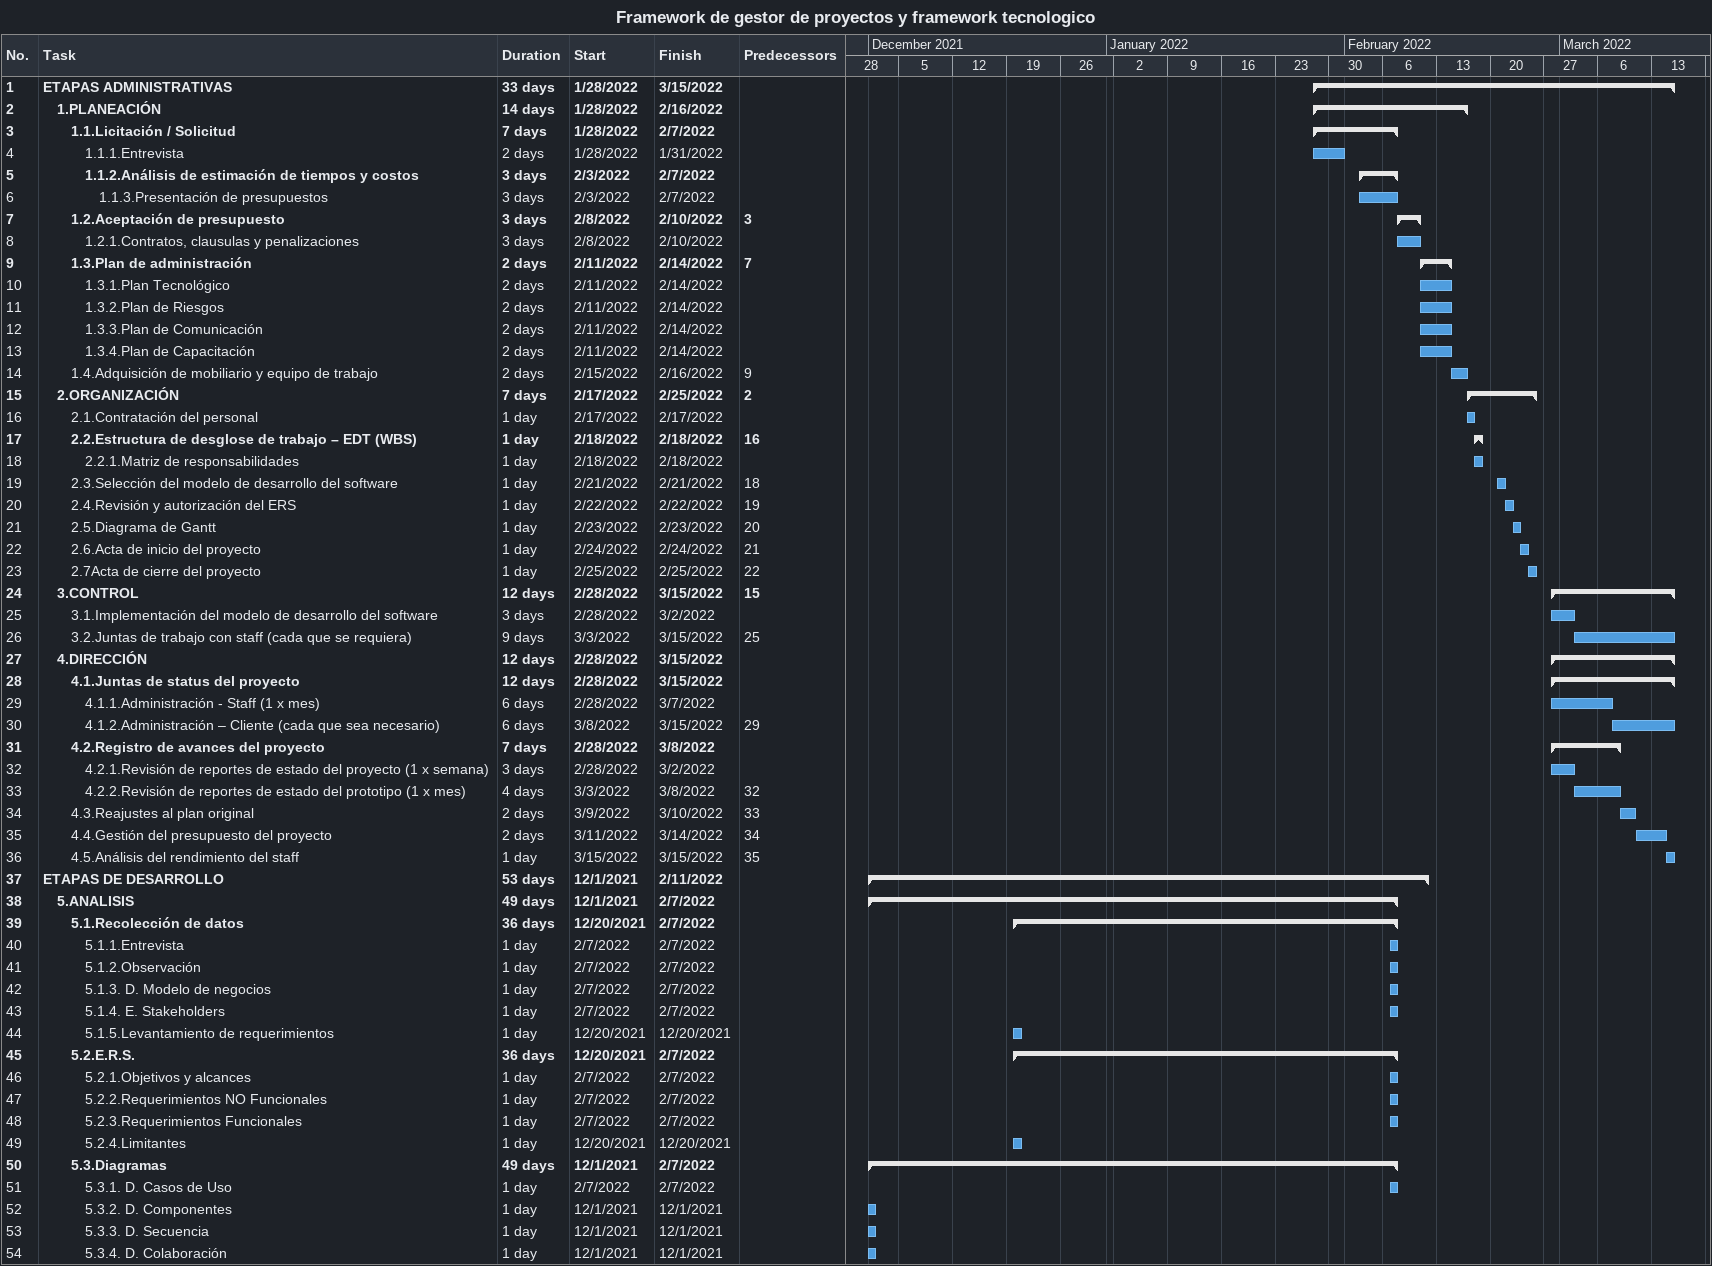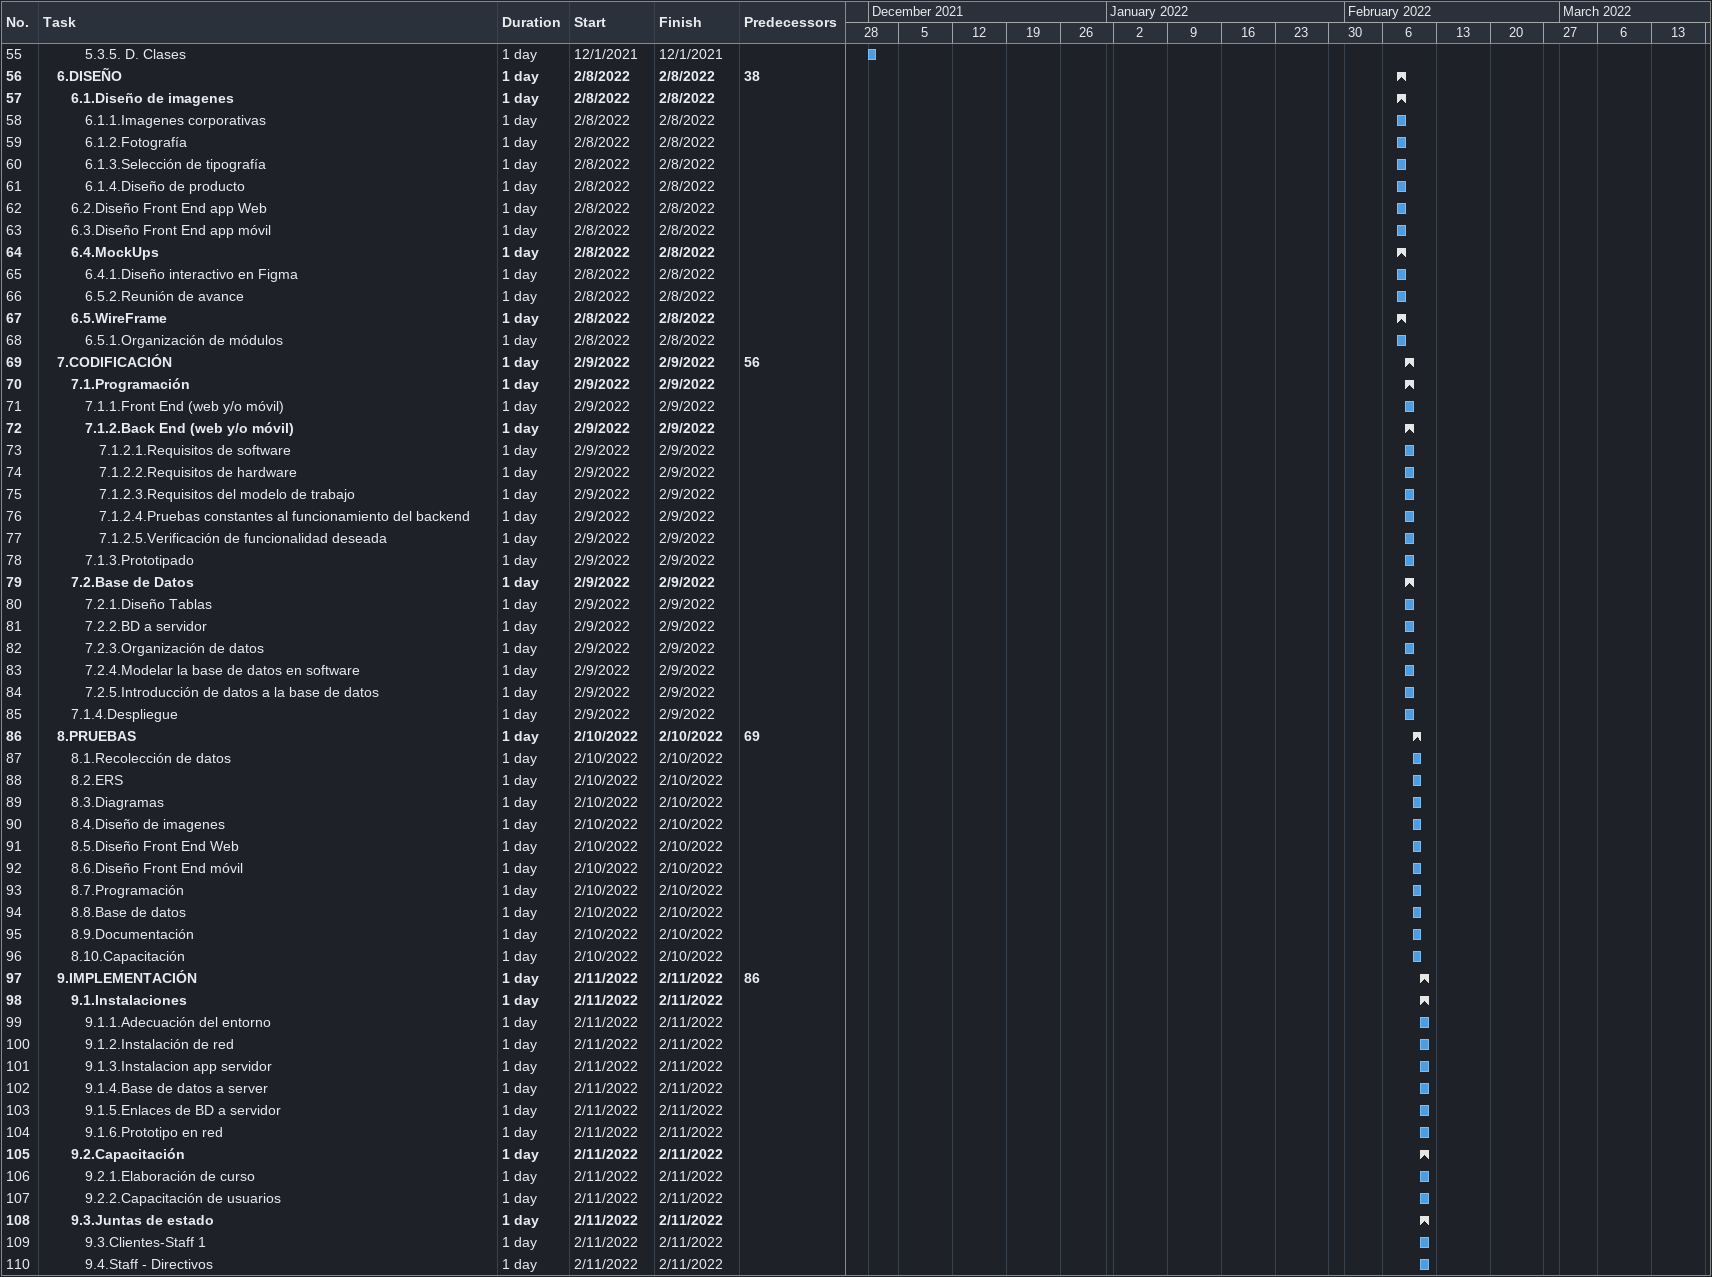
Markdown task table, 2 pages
Framework de gestor de proyectos y framework tecnologico

| ID | Level | Task | Duration | Start | Finish | Predecessors |
|---|---|---|---|---|---|---|
| 1 | 1 | **ETAPAS ADMINISTRATIVAS** | 33d | 2022-01-28 | 2022-03-15 |  |
| 2 | 2 | **1.PLANEACIÓN** | 14d | 2022-01-28 | 2022-02-16 |  |
| 3 | 3 | **1.1.Licitación / Solicitud** | 7d | 2022-01-28 | 2022-02-07 |  |
| 4 | 4 | 1.1.1.Entrevista | 2d | 2022-01-28 | 2022-01-31 |  |
| 5 | 4 | **1.1.2.Análisis de estimación de tiempos y costos** | 3d | 2022-02-03 | 2022-02-07 |  |
| 6 | 5 | 1.1.3.Presentación de presupuestos | 3d | 2022-02-03 | 2022-02-07 |  |
| 7 | 3 | **1.2.Aceptación de presupuesto** | 3d | 2022-02-08 | 2022-02-10 | 3 |
| 8 | 4 | 1.2.1.Contratos, clausulas y penalizaciones | 3d | 2022-02-08 | 2022-02-10 |  |
| 9 | 3 | **1.3.Plan de administración** | 2d | 2022-02-11 | 2022-02-14 | 7 |
| 10 | 4 | 1.3.1.Plan Tecnológico | 2d | 2022-02-11 | 2022-02-14 |  |
| 11 | 4 | 1.3.2.Plan de Riesgos | 2d | 2022-02-11 | 2022-02-14 |  |
| 12 | 4 | 1.3.3.Plan de Comunicación | 2d | 2022-02-11 | 2022-02-14 |  |
| 13 | 4 | 1.3.4.Plan de Capacitación | 2d | 2022-02-11 | 2022-02-14 |  |
| 14 | 3 | 1.4.Adquisición de mobiliario y equipo de trabajo | 2d | 2022-02-15 | 2022-02-16 | 9 |
| 15 | 2 | **2.ORGANIZACIÓN** | 7d | 2022-02-17 | 2022-02-25 | 2 |
| 16 | 3 | 2.1.Contratación del personal | 1d | 2022-02-17 | 2022-02-17 |  |
| 17 | 3 | **2.2.Estructura de desglose de trabajo – EDT (WBS)** | 1d | 2022-02-18 | 2022-02-18 | 16 |
| 18 | 4 | 2.2.1.Matriz de responsabilidades | 1d | 2022-02-18 | 2022-02-18 |  |
| 19 | 3 | 2.3.Selección del modelo de desarrollo del software | 1d | 2022-02-21 | 2022-02-21 | 18 |
| 20 | 3 | 2.4.Revisión y autorización del ERS | 1d | 2022-02-22 | 2022-02-22 | 19 |
| 21 | 3 | 2.5.Diagrama de Gantt | 1d | 2022-02-23 | 2022-02-23 | 20 |
| 22 | 3 | 2.6.Acta de inicio del proyecto | 1d | 2022-02-24 | 2022-02-24 | 21 |
| 23 | 3 | 2.7Acta de cierre del proyecto | 1d | 2022-02-25 | 2022-02-25 | 22 |
| 24 | 2 | **3.CONTROL** | 12d | 2022-02-28 | 2022-03-15 | 15 |
| 25 | 3 | 3.1.Implementación del modelo de desarrollo del software | 3d | 2022-02-28 | 2022-03-02 |  |
| 26 | 3 | 3.2.Juntas de trabajo con staff (cada que se requiera) | 9d | 2022-03-03 | 2022-03-15 | 25 |
| 27 | 2 | **4.DIRECCIÓN** | 12d | 2022-02-28 | 2022-03-15 |  |
| 28 | 3 | **4.1.Juntas de status del proyecto** | 12d | 2022-02-28 | 2022-03-15 |  |
| 29 | 4 | 4.1.1.Administración - Staff (1 x mes) | 6d | 2022-02-28 | 2022-03-07 |  |
| 30 | 4 | 4.1.2.Administración – Cliente (cada que sea necesario) | 6d | 2022-03-08 | 2022-03-15 | 29 |
| 31 | 3 | **4.2.Registro de avances del proyecto** | 7d | 2022-02-28 | 2022-03-08 |  |
| 32 | 4 | 4.2.1.Revisión de reportes de estado del proyecto (1 x semana) | 3d | 2022-02-28 | 2022-03-02 |  |
| 33 | 4 | 4.2.2.Revisión de reportes de estado del prototipo (1 x mes) | 4d | 2022-03-03 | 2022-03-08 | 32 |
| 34 | 3 | 4.3.Reajustes al plan original | 2d | 2022-03-09 | 2022-03-10 | 33 |
| 35 | 3 | 4.4.Gestión del presupuesto del proyecto | 2d | 2022-03-11 | 2022-03-14 | 34 |
| 36 | 3 | 4.5.Análisis del rendimiento del staff | 1d | 2022-03-15 | 2022-03-15 | 35 |
| 37 | 1 | **ETAPAS DE DESARROLLO** | 53d | 2021-12-01 | 2022-02-11 |  |
| 38 | 2 | **5.ANALISIS** | 49d | 2021-12-01 | 2022-02-07 |  |
| 39 | 3 | **5.1.Recolección de datos** | 36d | 2021-12-20 | 2022-02-07 |  |
| 40 | 4 | 5.1.1.Entrevista | 1d | 2022-02-07 | 2022-02-07 |  |
| 41 | 4 | 5.1.2.Observación | 1d | 2022-02-07 | 2022-02-07 |  |
| 42 | 4 | 5.1.3. D. Modelo de negocios | 1d | 2022-02-07 | 2022-02-07 |  |
| 43 | 4 | 5.1.4. E. Stakeholders | 1d | 2022-02-07 | 2022-02-07 |  |
| 44 | 4 | 5.1.5.Levantamiento de requerimientos | 1d | 2021-12-20 | 2021-12-20 |  |
| 45 | 3 | **5.2.E.R.S.** | 36d | 2021-12-20 | 2022-02-07 |  |
| 46 | 4 | 5.2.1.Objetivos y alcances | 1d | 2022-02-07 | 2022-02-07 |  |
| 47 | 4 | 5.2.2.Requerimientos NO Funcionales | 1d | 2022-02-07 | 2022-02-07 |  |
| 48 | 4 | 5.2.3.Requerimientos Funcionales | 1d | 2022-02-07 | 2022-02-07 |  |
| 49 | 4 | 5.2.4.Limitantes | 1d | 2021-12-20 | 2021-12-20 |  |
| 50 | 3 | **5.3.Diagramas** | 49d | 2021-12-01 | 2022-02-07 |  |
| 51 | 4 | 5.3.1. D. Casos de Uso | 1d | 2022-02-07 | 2022-02-07 |  |
| 52 | 4 | 5.3.2. D. Componentes | 1d | 2021-12-01 | 2021-12-01 |  |
| 53 | 4 | 5.3.3. D. Secuencia | 1d | 2021-12-01 | 2021-12-01 |  |
| 54 | 4 | 5.3.4. D. Colaboración | 1d | 2021-12-01 | 2021-12-01 |  |
| 55 | 4 | 5.3.5. D. Clases | 1d | 2021-12-01 | 2021-12-01 |  |
| 56 | 2 | **6.DISEÑO** | 1d | 2022-02-08 | 2022-02-08 | 38 |
| 57 | 3 | **6.1.Diseño de imagenes** | 1d | 2022-02-08 | 2022-02-08 |  |
| 58 | 4 | 6.1.1.Imagenes corporativas | 1d | 2022-02-08 | 2022-02-08 |  |
| 59 | 4 | 6.1.2.Fotografía | 1d | 2022-02-08 | 2022-02-08 |  |
| 60 | 4 | 6.1.3.Selección de tipografía | 1d | 2022-02-08 | 2022-02-08 |  |
| 61 | 4 | 6.1.4.Diseño de producto | 1d | 2022-02-08 | 2022-02-08 |  |
| 62 | 3 | 6.2.Diseño Front End app Web | 1d | 2022-02-08 | 2022-02-08 |  |
| 63 | 3 | 6.3.Diseño Front End app móvil | 1d | 2022-02-08 | 2022-02-08 |  |
| 64 | 3 | **6.4.MockUps** | 1d | 2022-02-08 | 2022-02-08 |  |
| 65 | 4 | 6.4.1.Diseño interactivo en Figma | 1d | 2022-02-08 | 2022-02-08 |  |
| 66 | 4 | 6.5.2.Reunión de avance | 1d | 2022-02-08 | 2022-02-08 |  |
| 67 | 3 | **6.5.WireFrame** | 1d | 2022-02-08 | 2022-02-08 |  |
| 68 | 4 | 6.5.1.Organización de módulos | 1d | 2022-02-08 | 2022-02-08 |  |
| 69 | 2 | **7.CODIFICACIÓN** | 1d | 2022-02-09 | 2022-02-09 | 56 |
| 70 | 3 | **7.1.Programación** | 1d | 2022-02-09 | 2022-02-09 |  |
| 71 | 4 | 7.1.1.Front End (web y/o móvil) | 1d | 2022-02-09 | 2022-02-09 |  |
| 72 | 4 | **7.1.2.Back End (web y/o móvil)** | 1d | 2022-02-09 | 2022-02-09 |  |
| 73 | 5 | 7.1.2.1.Requisitos de software | 1d | 2022-02-09 | 2022-02-09 |  |
| 74 | 5 | 7.1.2.2.Requisitos de hardware | 1d | 2022-02-09 | 2022-02-09 |  |
| 75 | 5 | 7.1.2.3.Requisitos del modelo de trabajo | 1d | 2022-02-09 | 2022-02-09 |  |
| 76 | 5 | 7.1.2.4.Pruebas constantes al funcionamiento del backend | 1d | 2022-02-09 | 2022-02-09 |  |
| 77 | 5 | 7.1.2.5.Verificación de funcionalidad deseada | 1d | 2022-02-09 | 2022-02-09 |  |
| 78 | 4 | 7.1.3.Prototipado | 1d | 2022-02-09 | 2022-02-09 |  |
| 79 | 3 | **7.2.Base de Datos** | 1d | 2022-02-09 | 2022-02-09 |  |
| 80 | 4 | 7.2.1.Diseño Tablas | 1d | 2022-02-09 | 2022-02-09 |  |
| 81 | 4 | 7.2.2.BD a servidor | 1d | 2022-02-09 | 2022-02-09 |  |
| 82 | 4 | 7.2.3.Organización de datos | 1d | 2022-02-09 | 2022-02-09 |  |
| 83 | 4 | 7.2.4.Modelar la base de datos en software | 1d | 2022-02-09 | 2022-02-09 |  |
| 84 | 4 | 7.2.5.Introducción de datos a la base de datos | 1d | 2022-02-09 | 2022-02-09 |  |
| 85 | 3 | 7.1.4.Despliegue | 1d | 2022-02-09 | 2022-02-09 |  |
| 86 | 2 | **8.PRUEBAS** | 1d | 2022-02-10 | 2022-02-10 | 69 |
| 87 | 3 | 8.1.Recolección de datos | 1d | 2022-02-10 | 2022-02-10 |  |
| 88 | 3 | 8.2.ERS | 1d | 2022-02-10 | 2022-02-10 |  |
| 89 | 3 | 8.3.Diagramas | 1d | 2022-02-10 | 2022-02-10 |  |
| 90 | 3 | 8.4.Diseño de imagenes | 1d | 2022-02-10 | 2022-02-10 |  |
| 91 | 3 | 8.5.Diseño Front End Web | 1d | 2022-02-10 | 2022-02-10 |  |
| 92 | 3 | 8.6.Diseño Front End móvil | 1d | 2022-02-10 | 2022-02-10 |  |
| 93 | 3 | 8.7.Programación | 1d | 2022-02-10 | 2022-02-10 |  |
| 94 | 3 | 8.8.Base de datos | 1d | 2022-02-10 | 2022-02-10 |  |
| 95 | 3 | 8.9.Documentación | 1d | 2022-02-10 | 2022-02-10 |  |
| 96 | 3 | 8.10.Capacitación | 1d | 2022-02-10 | 2022-02-10 |  |
| 97 | 2 | **9.IMPLEMENTACIÓN** | 1d | 2022-02-11 | 2022-02-11 | 86 |
| 98 | 3 | **9.1.Instalaciones** | 1d | 2022-02-11 | 2022-02-11 |  |
| 99 | 4 | 9.1.1.Adecuación del entorno | 1d | 2022-02-11 | 2022-02-11 |  |
| 100 | 4 | 9.1.2.Instalación de red | 1d | 2022-02-11 | 2022-02-11 |  |
| 101 | 4 | 9.1.3.Instalacion app servidor | 1d | 2022-02-11 | 2022-02-11 |  |
| 102 | 4 | 9.1.4.Base de datos a server | 1d | 2022-02-11 | 2022-02-11 |  |
| 103 | 4 | 9.1.5.Enlaces de BD a servidor | 1d | 2022-02-11 | 2022-02-11 |  |
| 104 | 4 | 9.1.6.Prototipo en red | 1d | 2022-02-11 | 2022-02-11 |  |
| 105 | 3 | **9.2.Capacitación** | 1d | 2022-02-11 | 2022-02-11 |  |
| 106 | 4 | 9.2.1.Elaboración de curso | 1d | 2022-02-11 | 2022-02-11 |  |
| 107 | 4 | 9.2.2.Capacitación de usuarios | 1d | 2022-02-11 | 2022-02-11 |  |
| 108 | 3 | **9.3.Juntas de estado** | 1d | 2022-02-11 | 2022-02-11 |  |
| 109 | 4 | 9.3.Clientes-Staff 1 | 1d | 2022-02-11 | 2022-02-11 |  |
| 110 | 4 | 9.4.Staff - Directivos | 1d | 2022-02-11 | 2022-02-11 |  |
